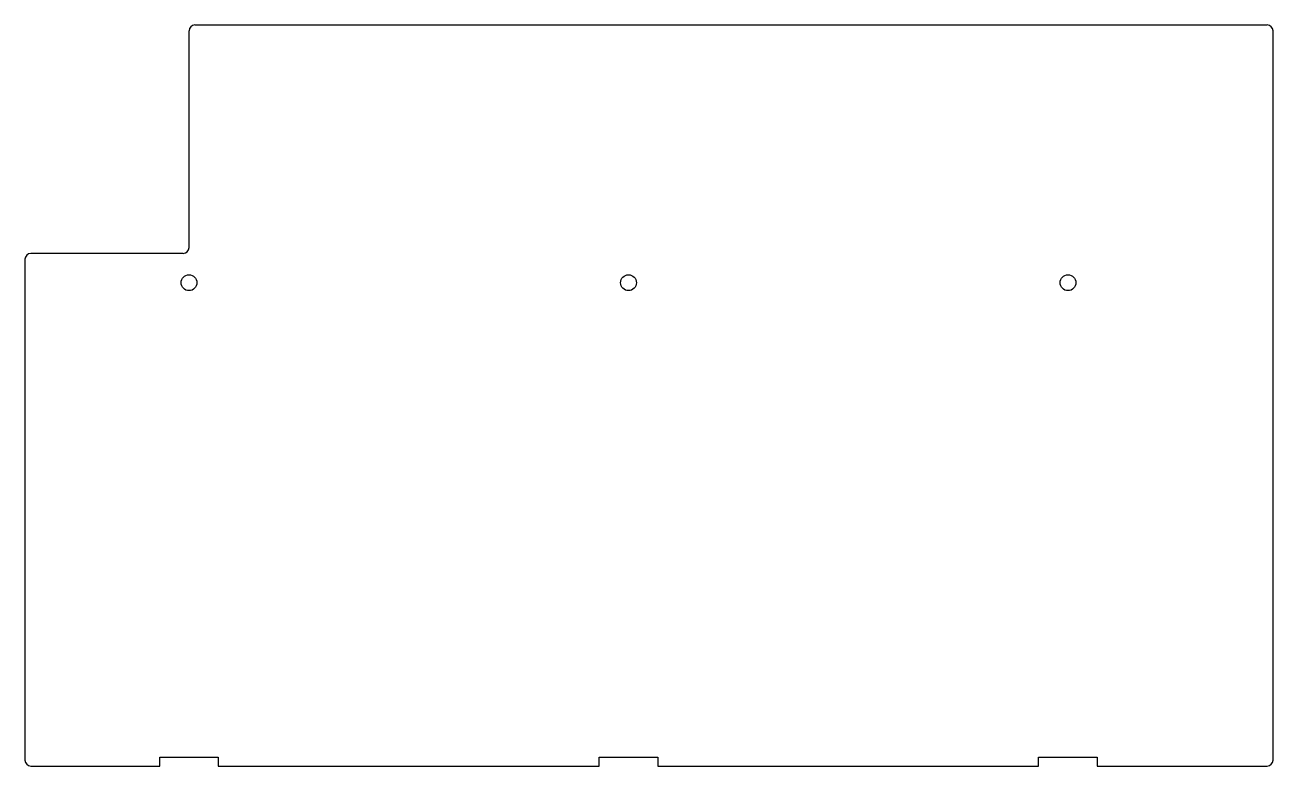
# Model space of a CAD drawing. Header units: millimetres. Extents: x 54 to 480, y -175 to 78.
import ezdxf

# ---------------------------------------------------------------- set-up
doc = ezdxf.new("R2010")
doc.units = ezdxf.units.MM
doc.layers.add('Shape2DView', color=7, linetype='CONTINUOUS')

msp = doc.modelspace()

# ---------------------------------------------------------------- linework, layer by layer
at = {"layer": 'Shape2DView'}
for p, q in [((112, 78), (478, 78)), ((110, 2), (110, 76)), ((480, -173), (480, 76)), ((108, 0), (56, 0)), ((54, -2), (54, -173)), ((100, -175), (100, -172)), ((100, -172), (120, -172)), ((120, -172), (120, -175)), ((250, -175), (250, -172)), ((250, -172), (270, -172)), ((270, -172), (270, -175)), ((400, -175), (400, -172)), ((400, -172), (420, -172)), ((420, -172), (420, -175)), ((56, -175), (100, -175)), ((120, -175), (250, -175)), ((270, -175), (400, -175)), ((420, -175), (478, -175))]:
    msp.add_line(p, q, dxfattribs=at)
for centre in [(110, -10), (260, -10), (410, -10)]:
    msp.add_circle(centre, 2.7, dxfattribs=at)
for centre, start, end in [((112, 76), 90, 180), ((478, 76), 0, 90), ((56, -2), 90, 180), ((108, 2), -90, 0), ((56, -173), 180, -90), ((478, -173), -90, 0)]:
    msp.add_arc(centre, 2, start, end, dxfattribs=at)

doc.saveas('drawing.dxf')
